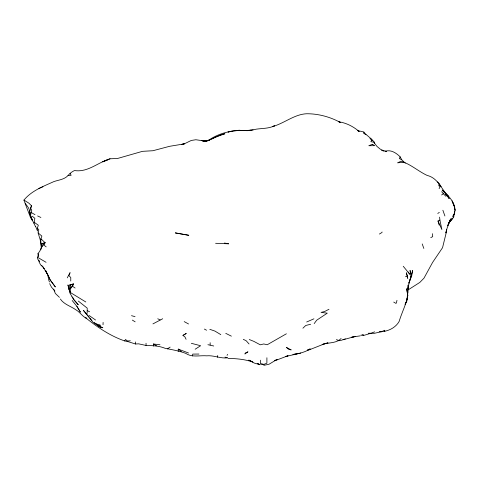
<?xml version="1.0" encoding="UTF-8"?>
<svg xmlns="http://www.w3.org/2000/svg" width="479" height="479" viewBox="0 0 479 479"><rect width="100%" height="100%" fill="white"/><g stroke="black" fill="none" stroke-linecap="round" stroke-linejoin="round"><path stroke-width="0.72" d="M227.339 357.873C220.31 358.633 213.646 355.119 206.641 355.831C199.641 355.238 192.019 357.669 185.762 353.376C179.128 350.873 172.033 349.7 165.081 348.293C158.926 345.766 152.55 345.61 146.041 345.461L146.041 343.257M178.242 351.358L178.254 349.107L188.564 353.011M266.905 357.747L266.881 363.202L263.881 364.363L261.348 364.615M70.754 281.041L70.772 277.539L68.898 275.605L70.084 272.665L67.264 277.856M454.427 211.431L454.493 213.646L452.781 216.46L454.086 214.065M454.445 209.401L454.463 207.365L455.05 210.323L454.493 213.646M410.868 276.491L410.934 273.844L410.048 270.39L410.413 273.102M260.444 360.202L260.337 363.483L263.881 364.363L263.845 365.339L269.102 364.208L277.096 359.376L274.73 360.663M103.021 324.762L103.105 322.409M146.041 345.461L138.623 343.838L135.515 344L135.587 341.934M70.209 293.058L67.94 284.927L69.491 290.951L69.718 284.927L73.592 283.909L70.515 288.544L72.503 286.268L73.592 283.909L70.742 284.837L70.108 293.549L72.012 296.495M454.607 211.383L453.727 217.065L453.266 216.268M87.124 313.392L87.214 308.129L78.328 301.069M407.689 293.046L406.767 301.339L405.072 304.333L406.611 301.111L407.91 295.094M40.781 249.846C42.38 245.158 39.302 240.548 41.889 236.123L38.104 232.896L38.811 229.836L37.356 228.13L38.338 225.238L34.195 222.262L34.859 218.334L32.267 216.203M192.486 356.005L192.708 354.095L198.947 354.047M407.713 295.124L406.719 288.867L407.713 295.124L407.186 299.261L407.515 297.387C405.497 305.632 401.588 313.272 399.157 321.409C395.864 327.42 388.625 331.234 381.817 331.594L384.583 330.288L384.811 331.426M38.2 256.678L37.997 253.619L39.649 251.379L41.787 247.02L42.284 243.667L45.074 242.685L40.919 238.817M30.746 214.556L31.758 210.125L30.53 208.167L31.512 205.784L28.902 203.186L23.95 200.078C31.632 190.696 43.158 186.451 53.858 181.601C58.707 179.888 64.162 179.619 68 175.607C69.766 173.458 71.952 171.68 74.508 170.554C87.885 172.578 97.932 162.393 110.05 158.794L117.6 158.465L142.461 151.34L152.915 150.729L169.638 146.299L184.535 143.844L181.96 144.389M217.364 357.256L217.723 355.496M396.373 303.087L396.971 300.333M382.086 231.986L381.961 232.501L379.404 234.039M411.742 273.886L412.581 270.473L411.772 275.539L408.874 283.179L411.587 274.838L409.323 281.748L407.94 288.999L408.15 284.993L407.946 293.052M260.079 364.735L257.277 363.459L260.079 364.735L254.313 363.088L248.793 360.112L252.199 361.633M339.982 122.289L338.839 121.774C346.485 122.989 353.358 126.504 359.19 131.545L357.412 130.51L363.8 131.994L363.657 133.354L365.357 134.288M23.95 200.078C24.663 204.695 30.105 207.257 29.566 212.353L30.171 212.82L30.937 217.011L29.566 212.353L31.512 205.784M38.925 260.199L39.326 261.612L37.625 258.87L37.625 257.343L38.703 254.648L37.997 253.619M448.428 223.897L447.602 225.777L451.164 219.436L449.631 221.549M448.979 222.645L450.631 218.891L447.051 228.315L445.895 232.944L446.632 229.399L446.093 233.231L442.548 247.691L432.573 262.456L423.975 278.167L419.814 282.424L407.851 290.058M386.367 151.406L385.062 151.34C390.708 149.286 396.295 152.963 400.157 156.843L399.372 158.567L401.761 159.782L405.282 163.171M42.284 243.667L41.38 243.739L45.074 242.685L43.9 245.08L46.182 246.883M227.046 355.364L227.591 354.358M88.974 316.96L83.406 310.362L92.884 322.122L99.44 326.534L100.225 325.193L96.129 323.816M452.128 218.041L449.009 222.615M453.613 217.095L452.194 219.286L448.835 222.831M86.4 318.104L85.232 317.439C97.117 327.025 110.02 335.857 124.588 340.916L125.624 339.455L127.57 341.485L135.515 344M314.182 323.6L316.685 320.217L327.271 313.17L321.038 312.392L324.546 311.554L328.965 309.284M41.787 247.02L45.074 242.685M439.075 188.57L439.908 187.558L438.542 184.804M451.948 219.035L448.943 222.603M302.914 328.211L305.758 325.475L310.626 324.265M325.355 343.569L327.989 342.856L322.133 344.497C328.325 342.347 336.264 343.611 341.12 338.497M208.269 140.503C218.442 133.258 231.567 130.043 243.955 130.51M437.764 213.46L439.315 212.407M441.602 194.959L443.398 193.744L445.781 196.252M195.145 349.227L200.629 345.73L191.349 343.311M182.96 335.432L186.169 333.492L182.96 335.432L184.936 336.929L186.08 339.3M286.394 333.785L267.228 344.754L263.731 343.958L260.229 344.802L253.828 341.365L249.284 339.527M170.153 347.125L167.267 348.928M152.939 323.894L162.716 318.739M430.753 237.644L432.711 236.626L432.477 233.692M208.233 140.64L210.7 139.377M211.341 139.06L214.55 137.461L224.938 133.755C217.041 134.922 210.341 141.928 202.222 140.832M439.153 225.094L438.004 220.981L439.89 220.053L439.62 217.131M306.668 322.002L313.925 318.816M110.05 158.794L102.775 161.848L107.973 159.705M38.859 188.481L42.948 186.768M307.302 350.107L310.23 348.886C305.057 352.209 299.052 353.712 293.004 354.43M371.668 333.007L374.626 331.833M324.696 343.742L309.392 349.79L307.386 350.215M206.892 140.976L208.916 140.275M345.377 338.875L341.222 340.312L338.39 340.761M355.244 336.521L351.532 337.378M405.515 276.724L407.407 276.084L406.354 272.785L407.749 278.389L407.407 276.084M274.826 360.753L288.035 355.729L285.789 356.496L300.692 353.071M360.867 335.15L363.399 335.522L371.075 333.24L374.237 333.342L381.188 331.755M343.012 339.767L355.137 336.474M369.938 138.485L371.722 140.209L370.884 141.67L374.62 142.389L374.662 143.706M181.367 144.484L184.822 143.586L191.289 140.449L195.863 139.748L206.545 141.269L201.839 140.569L203.623 140.976L209.095 140.437L206.455 141.06L202.234 140.748M298.902 353.4L293.1 354.472M403.246 266.27L409.683 274.144L410.934 273.844M30.171 212.82L30.8 217.119L34.027 223.543L34.195 222.262M232.165 131.258L227.992 132.036C237.291 129.102 246.978 131.755 256.325 129.156C262.438 128.294 268.767 128.612 274.485 125.833L272.491 126.594C284.245 123.372 294.387 114.265 306.68 113.751C318.349 113.691 330.031 116.864 340.276 122.414M362.058 334.749L363.274 334.54L363.399 335.522M248.858 130.557L250.978 130.228M360.196 335.863L351.652 337.132M246.661 130.587L253.098 129.905M247.38 130.707L238.71 130.27L243.775 130.545M68 175.607L71.137 175.296L70.108 173.362M403.354 162.297L397.504 162.836L401.085 161.225C410.707 164.207 418.095 171.153 427.029 175.374C438.333 178.17 441.027 188.936 448.308 196.18L445.38 193.534M69.718 284.927L70.742 284.837M100.225 325.193L97.572 325.361L95.477 323.475M130.336 340.791L127.342 340.988L127.57 341.485L124.588 340.916M235.399 130.689L237.644 130.611M239.883 130.539L247.362 130.539M379.206 331.702L381.871 331.791M227.98 358.382C236.398 358.561 244.883 359.286 252.894 362.046M215.604 243.296L228.681 243.817L224.435 243.027M242.129 130.468L243.398 130.533M368.249 333.246L371.075 333.24M207.904 344.7L213.736 346M153.472 346.113L153.442 343.994L159.944 344.766M386.128 151.178L381.739 150.538L383.996 150.897L380.242 149.131L376.973 146.412L374.051 142.544M224.95 357.13L227.387 357.681M131.503 315.673L135.048 316.661M336.372 339.653L338.875 340.455M209.808 329.318L214.939 331.091L220.807 334.641M99.44 326.534L102.829 327.786L97.572 325.361L100.698 327.498L96.878 324.642M86.813 318.523C82.346 316.589 79.873 311.883 75.574 309.602C70.515 306.081 63.976 304.357 60.372 299.034M37.613 215.957L40.901 217.484M87.322 310.697L89.639 311.793M70.108 292.352L85.819 301.986M243.296 339.336L246.176 340.743L249.056 343.97M157.759 318.757L160.118 319.93M225.753 333.342L231.375 336.162M204.377 329.073L206.569 330.235M184.199 321.613L188.546 323.978M34.991 214.664L31.123 212.454M37.625 257.343L46.068 262.306M153.442 343.994L156.513 345.748M393.732 302.093L395.899 303.363M95.572 320.008L89.088 315.493M132.348 320.092L135.15 321.834M72.503 286.268L75.101 288.023M365.908 134.324L371.722 139.269M178.254 349.107L181.307 351.568M95.782 323.822L94.291 322.511M43.254 267.138L40.637 264.893L39.003 261.762M91.01 319.667L91.902 320.433M59.432 297.345L55.319 293.429L53.714 289.106M374.62 142.389L371.453 139.12L372.111 140.431M443.949 192.067L442.153 189.989C448.081 195.582 454.793 201.467 455.05 210.323L454.391 207.575M54.881 291.04L51.498 287.19L49.666 283.634M441.644 191.672L443.398 193.744M89.902 318.062L90.83 319.164M447.374 196.36L445.057 193.546L449.23 198.611L448.302 197.486M72.173 300.501L76.909 306.38L80.352 312.045L76.909 306.38M41.511 265.27L44.17 268.677L43.403 267.575L47.152 273.85L45.996 271.132M363.986 132.102L365.92 134.605M408.126 271.946L409.683 274.144M437.644 181.864L441.015 186.654L439.021 183.637M71.862 296.603L73.67 299.591L78.281 304.812L73.82 299.489L72.832 297.603M32.255 220.406L30.44 217.364L25.1 203.371M49.576 281.957L48.984 280.886L47.625 274.413L50.295 280.143L55.289 286.855L50.295 280.143L45.553 270.216M32.327 219.472L30.985 217.041L29.566 212.353M400.157 156.843L401.761 159.782M34.027 223.543L35.494 226.519M35.656 226.507L37.536 231.064L37.356 228.13M438.004 220.981L441.889 229.573L439.89 220.053M454.391 206.347L452.134 200.923L454.062 206.198M422.221 243.943L423.849 248.469M70.287 292.519L69.066 289.13L69.533 290.891M442.871 210.245L444.913 215.975M41.457 247.517L40.158 239.542L38.104 232.896M454.463 207.365L454.577 209.383M210.149 342.707L210.149 344.934M245.871 352.831L244.835 353.987L247.948 351.814L245.871 352.831M372.44 144.311L368.788 145.73L374.728 145.664L372.44 144.311M188.756 235.285L175.35 232.914L188.756 235.285M291.058 349.88L288.454 349.185L286.286 347.323L291.058 349.88"/></g></svg>
